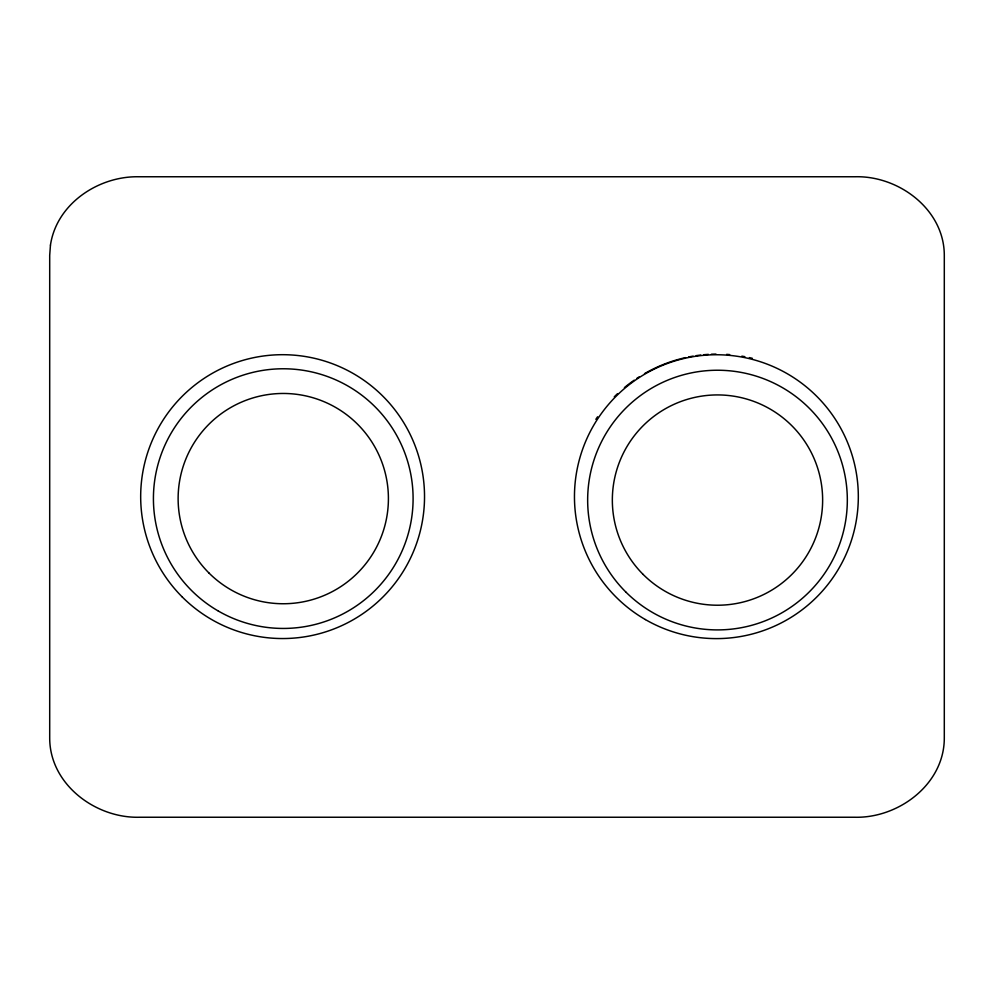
<?xml version="1.0" encoding="UTF-8"?>
<svg xmlns="http://www.w3.org/2000/svg" width="994" height="994" viewBox="0 0 994 994"><rect width="100%" height="100%" fill="white"/><g stroke="black" fill="none" stroke-linecap="round" stroke-linejoin="round"><path stroke-width="1.49" d="M595.866 419.319A145.981 145.981 0 0 1 597.593 416.784M614.255 396.842A145.981 145.981 0 0 1 617.522 393.674M624.406 387.598A145.981 145.981 0 0 1 634.197 380.18M636.732 378.453A145.981 145.981 0 0 1 639.304 376.788M644.497 373.645A145.981 145.981 0 0 1 679.697 359.058M681.163 358.672A145.981 145.981 0 0 1 685.599 357.604M688.594 356.97A145.981 145.981 0 0 1 693.116 356.138M696.148 355.653A145.981 145.981 0 0 1 700.72 355.057M703.777 354.734A145.981 145.981 0 0 1 708.362 354.373M711.418 354.212A145.981 145.981 0 0 1 715.978 354.088M726.614 354.373A145.981 145.981 0 0 1 729.671 354.597M741.859 356.138A145.981 145.981 0 0 1 744.879 356.672M749.364 357.604A145.981 145.981 0 0 1 752.334 358.3M50.458 245.096L49.7 255.359L49.7 737.796C49.514 784.154 95.436 818.46 139.483 817.242L854.554 817.242C898.576 818.46 944.486 784.154 944.3 737.821L944.3 255.657C944.486 209.622 898.874 175.553 855.151 176.758L138.514 176.758C98.381 176.05 56.596 203.77 50.458 245.096M182.237 596.972A141.931 141.931 0 0 0 419.692 533.356A141.931 141.931 0 0 0 245.866 359.53A141.931 141.931 0 0 0 182.237 596.972M645.367 619.56A141.931 141.931 0 0 0 858.319 496.751A141.931 141.931 0 0 0 645.479 373.732A141.931 141.931 0 0 0 645.367 619.56M218.345 611.049A129.829 129.829 0 0 0 413.094 498.603A129.829 129.829 0 0 0 218.345 386.169A129.829 129.829 0 0 0 218.345 611.049M208.914 572.954A105.153 105.153 0 0 0 384.827 525.826A105.153 105.153 0 0 0 256.054 397.041A105.153 105.153 0 0 0 208.914 572.954M625.686 591.877A129.829 129.829 0 0 0 842.9 533.666A129.829 129.829 0 0 0 683.884 374.663A129.829 129.829 0 0 0 625.686 591.877M643.13 574.42A105.153 105.153 0 0 0 819.056 527.28A105.153 105.153 0 0 0 690.271 398.507A105.153 105.153 0 0 0 643.13 574.42"/></g></svg>
